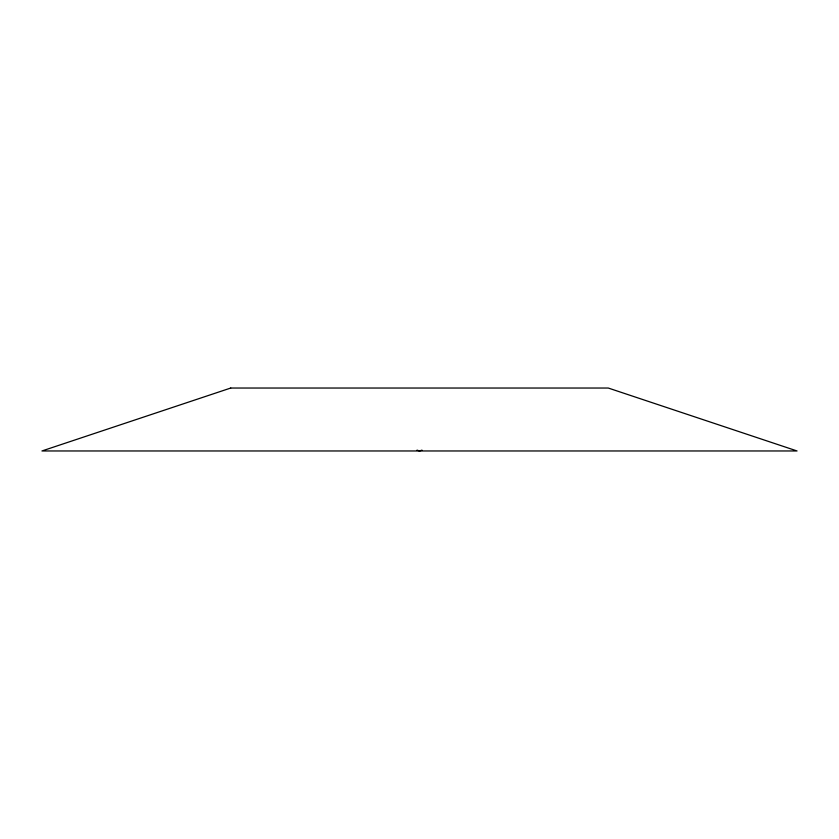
<?xml version="1.0" encoding="UTF-8"?>
<svg xmlns="http://www.w3.org/2000/svg" width="839" height="839" viewBox="0 0 839 839"><rect width="100%" height="100%" fill="white"/><g stroke="black" fill="none" stroke-linecap="round" stroke-linejoin="round"><path stroke-width="1.26" d="M421.986 450.134L419.5 450.963L417.014 450.134M230.725 388.038L41.95 450.963L797.05 450.963L608.275 388.038L230.725 388.038"/></g></svg>
